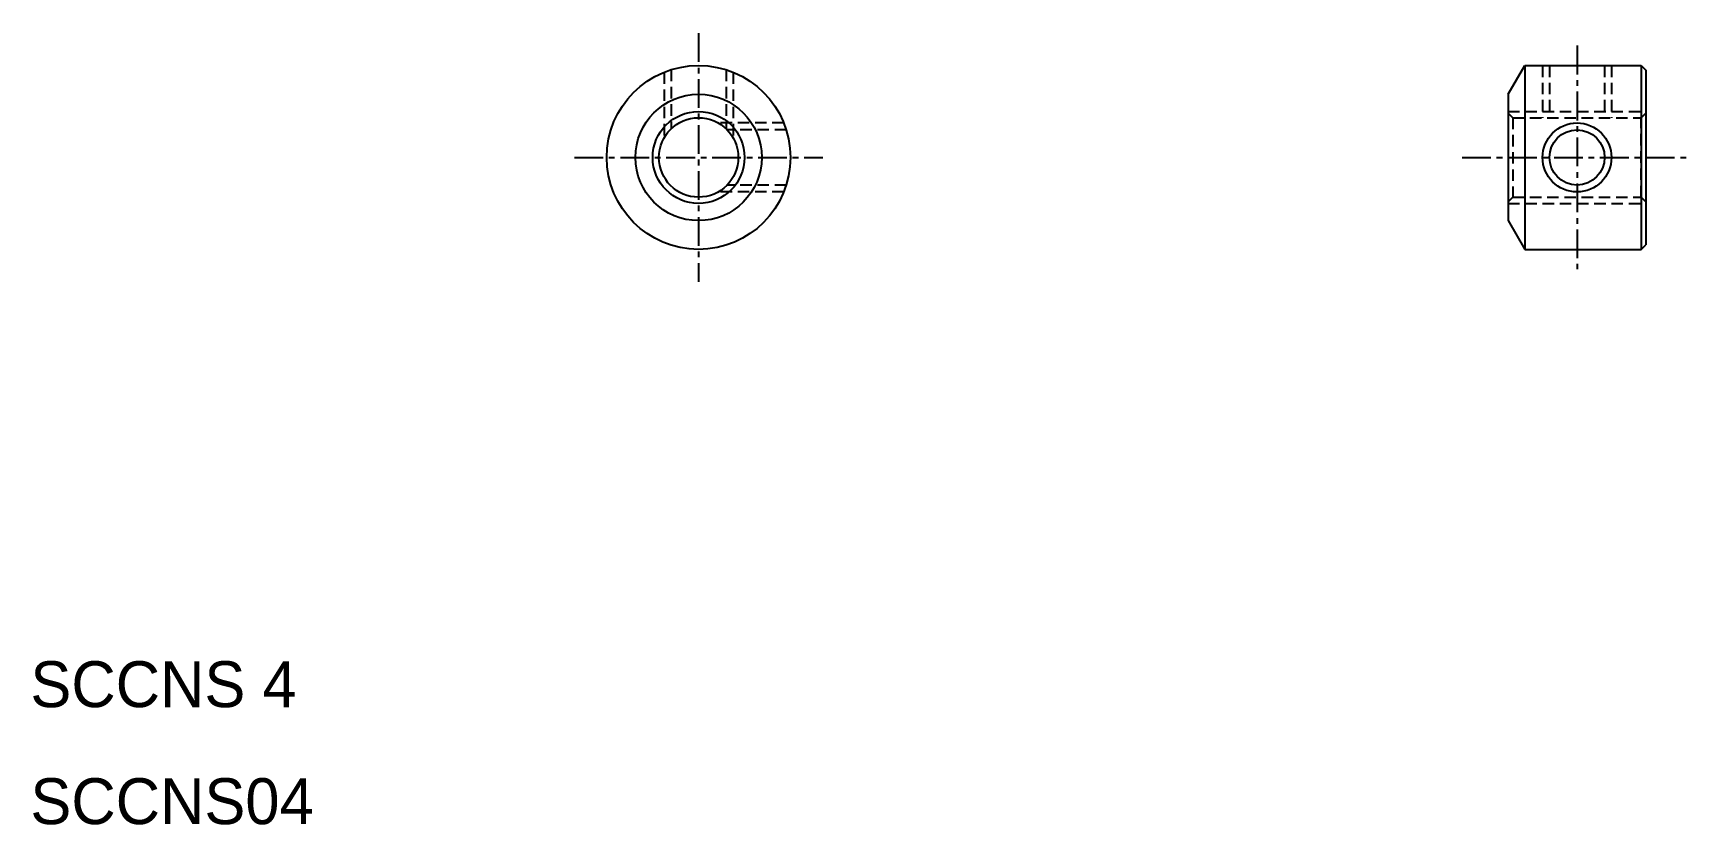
# Model space of a CAD drawing. Extents: x 75.9 to 148.2, y 81.4 to 115.8.
import ezdxf

# ---------------------------------------------------------------- set-up
doc = ezdxf.new("R2010")
doc.units = 0
doc.linetypes.add('CENTER', pattern=[2, 1.25, -0.25, 0.25, -0.25])
doc.linetypes.add('DASHED', pattern=[0.75, 0.5, -0.25])
doc.layers.get('0').update_dxf_attribs({"linetype": 'CONTINUOUS'})
doc.layers.add('CENTER', color=1, linetype='CENTER')

msp = doc.modelspace()

# ---------------------------------------------------------------- linework, layer by layer
at = {"color": 3, "linetype": 'DASHED'}
for p, q in [((103.716, 114.213), (103.716, 111.642)), ((106.116, 114.213), (106.116, 111.642)), ((141.669, 114.397), (141.669, 112.126)), ((141.969, 114.397), (141.969, 112.126)), ((144.369, 114.397), (144.369, 112.126)), ((144.669, 114.397), (144.669, 112.126)), ((103.416, 114.105), (103.416, 111.257)), ((106.416, 114.105), (106.416, 111.257)), ((140.169, 112.397), (146.169, 112.397)), ((140.169, 112.326), (140.369, 112.126)), ((140.369, 112.126), (145.969, 112.126)), ((140.369, 112.126), (140.369, 108.668)), ((146.169, 112.326), (145.969, 112.126)), ((145.969, 108.668), (145.969, 112.126)), ((108.624, 111.897), (105.776, 111.897)), ((108.732, 111.597), (106.161, 111.597)), ((108.732, 109.197), (106.161, 109.197)), ((108.624, 108.897), (105.776, 108.897)), ((140.169, 108.468), (140.369, 108.668)), ((140.169, 108.397), (146.169, 108.397)), ((140.369, 108.668), (145.969, 108.668)), ((146.169, 108.468), (145.969, 108.668))]:
    msp.add_line(p, q, dxfattribs=at)
at = {"color": 7, "linetype": 'CONTINUOUS'}
for p, q in [((140.169, 113.147), (140.891, 114.397)), ((140.891, 114.397), (140.891, 106.397)), ((140.891, 114.397), (145.969, 114.397)), ((145.969, 114.397), (146.169, 114.197)), ((145.969, 114.397), (145.969, 106.397)), ((146.169, 114.197), (146.169, 106.597)), ((140.169, 113.147), (140.169, 107.647)), ((141.669, 112.397), (141.669, 112.397)), ((143.169, 112.397), (143.169, 112.397)), ((140.169, 107.647), (140.891, 106.397)), ((140.891, 106.397), (145.969, 106.397)), ((145.969, 106.397), (146.169, 106.597))]:
    msp.add_line(p, q, dxfattribs=at)
for centre, radius in [((104.916, 110.397), 4), ((104.916, 110.397), 2.75), ((104.916, 110.397), 1.729), ((143.169, 110.397), 1.2)]:
    msp.add_circle(centre, radius, dxfattribs=at)
at = {"color": 3, "linetype": 'CONTINUOUS'}
for centre, radius in [((104.916, 110.397), 2), ((143.169, 110.397), 1.5)]:
    msp.add_circle(centre, radius, dxfattribs=at)
at = {"layer": 'CENTER', "color": 1, "linetype": 'CENTER'}
for p, q in [((104.916, 115.803), (104.916, 104.991)), ((143.169, 115.261), (143.169, 105.533)), ((99.51, 110.397), (110.322, 110.397)), ((138.169, 110.397), (148.169, 110.397))]:
    msp.add_line(p, q, dxfattribs=at)

# ---------------------------------------------------------------- texts
at = {"color": 7, "linetype": 'CONTINUOUS'}
for s, p in [('SCCNS 4', (75.817, 86.476)), ('SCCNS04', (75.817, 81.386))]:
    msp.add_text(s, height=2, dxfattribs=at).set_placement(p)

doc.saveas('drawing.dxf')
